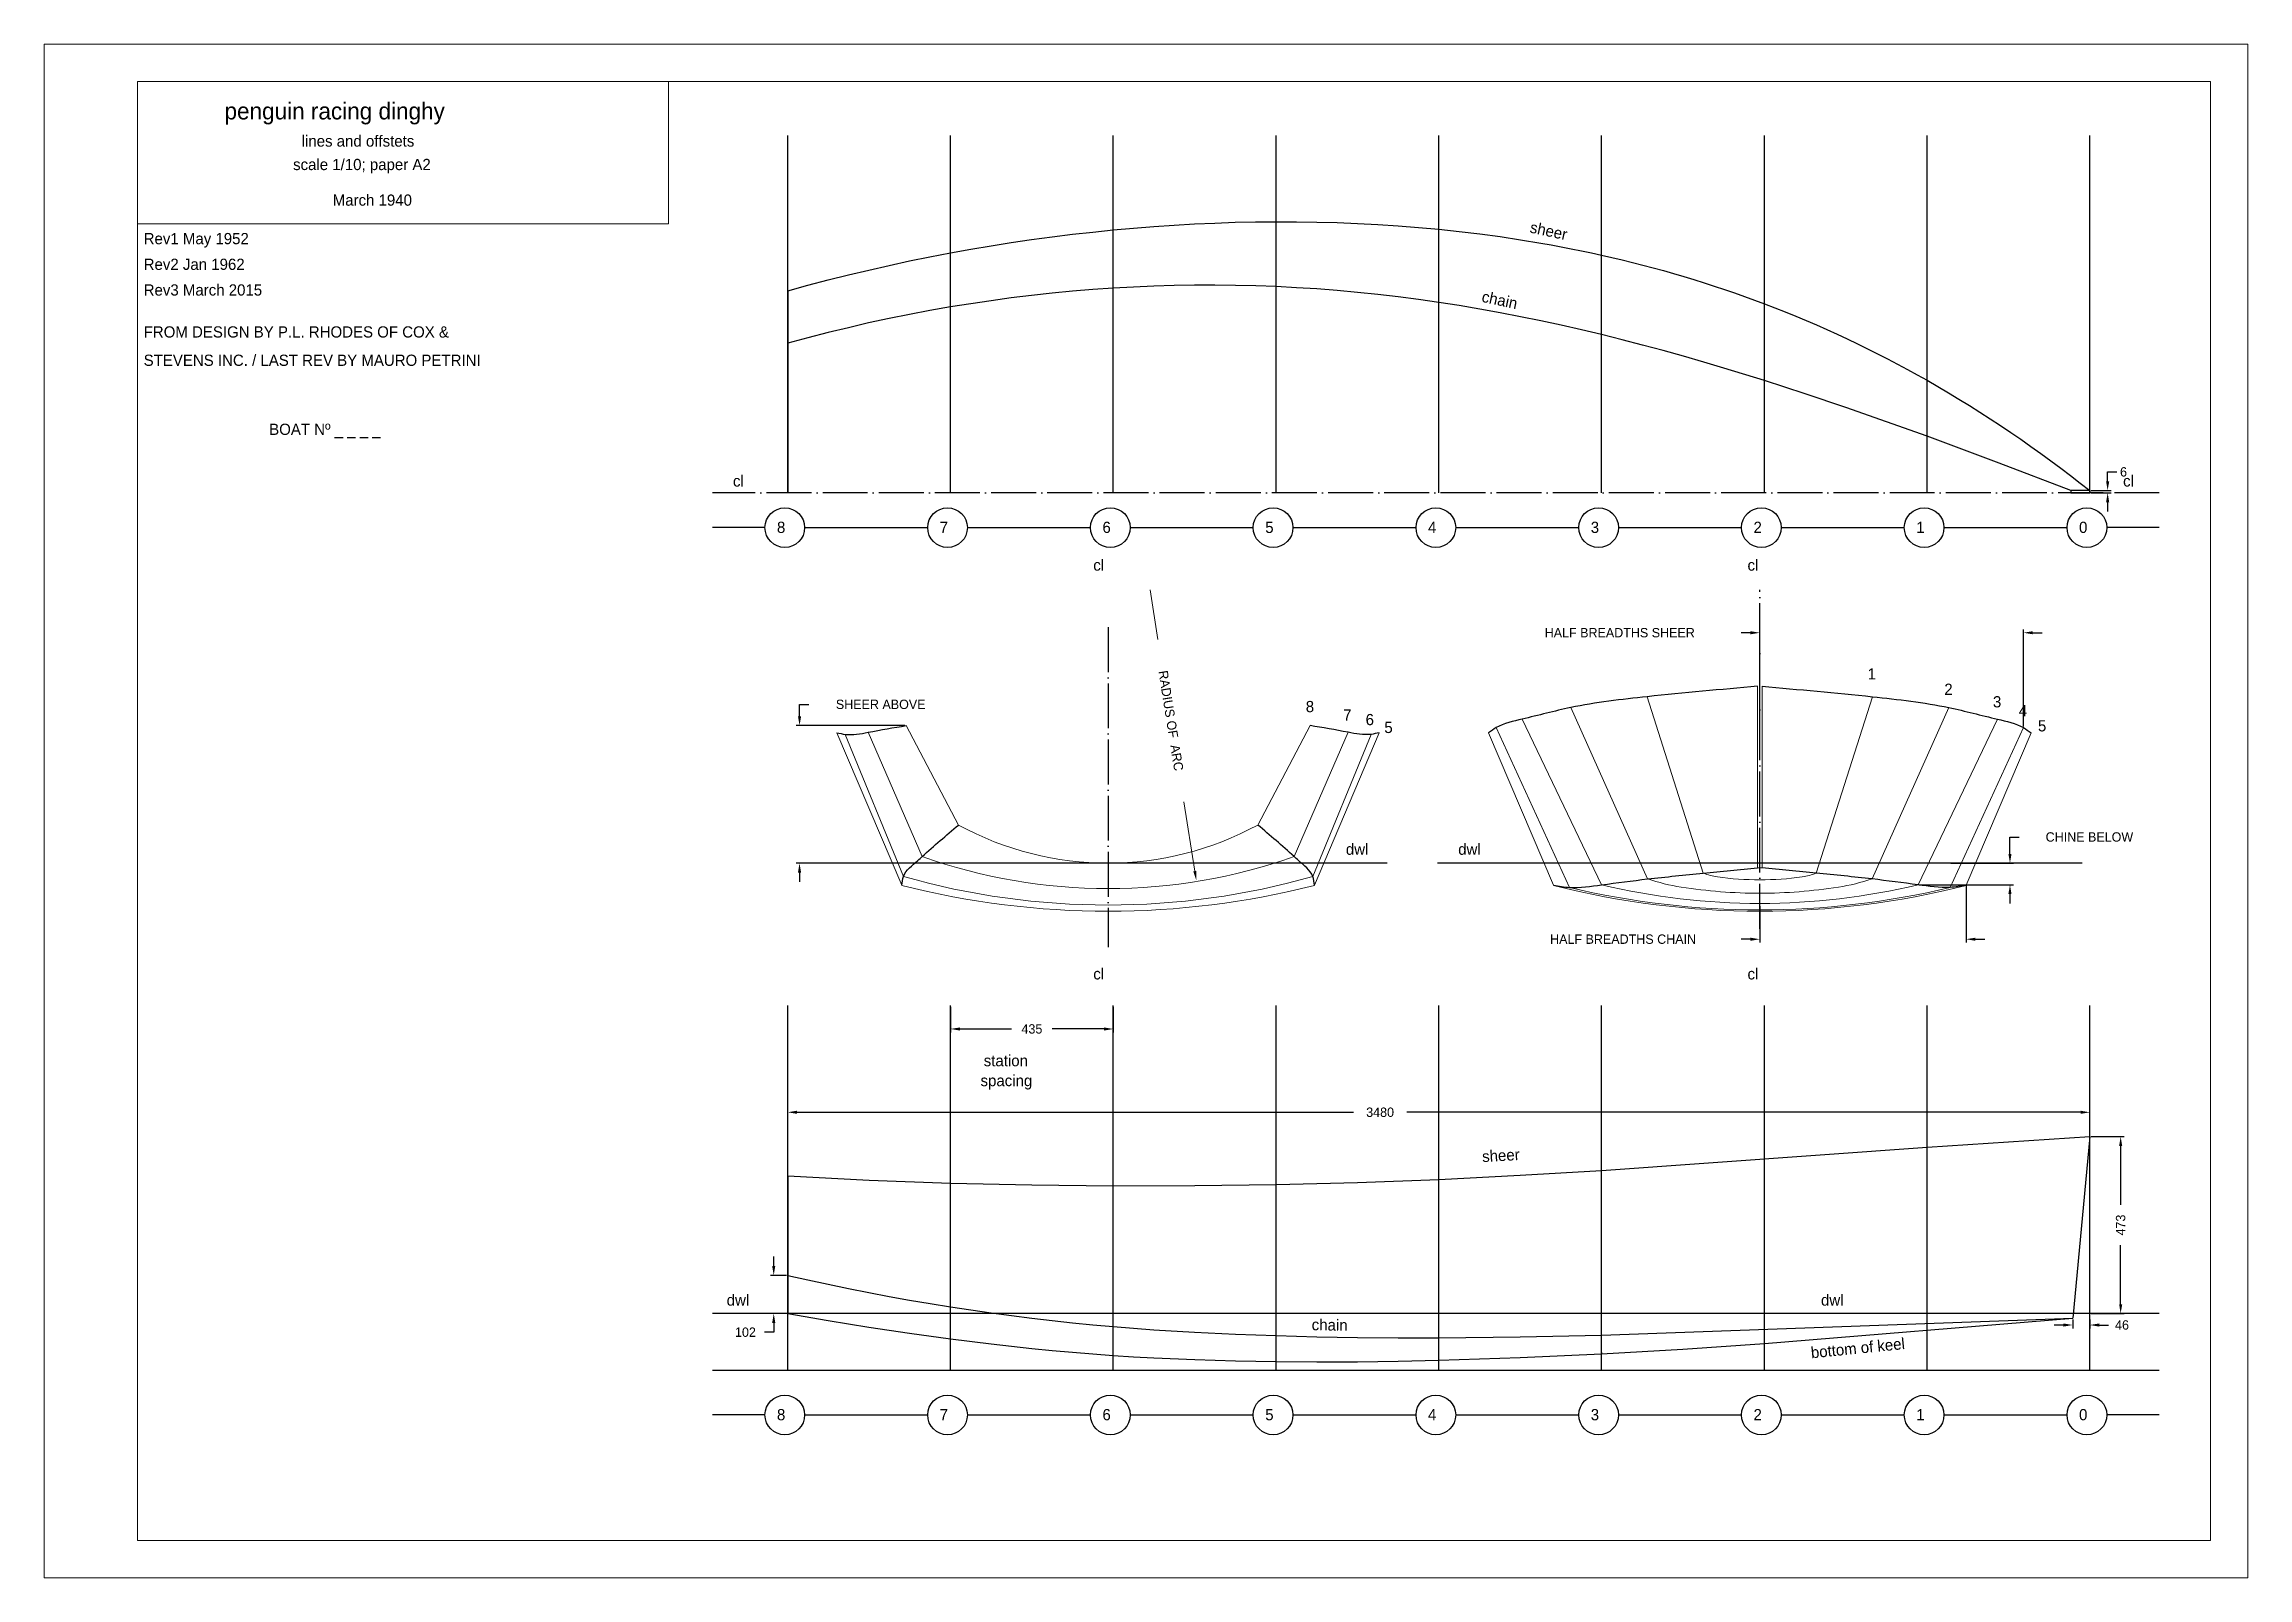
# Model space of a CAD drawing. Extents: x -5468 to 422, y -707 to 3393.
import ezdxf

# ---------------------------------------------------------------- set-up
doc = ezdxf.new("R2010")
doc.units = 0
doc.header["$MEASUREMENT"] = 0
doc.linetypes.add('ACAD_ISO04W100', pattern=[30, 24, -3, 0, -3])
for name, color, linetype in [('Grid', 8, 'Continuous'), ('HULL', 7, 'Continuous'), ('Text', 3, 'Continuous')]:
    doc.layers.add(name, color=color, linetype=linetype)
doc.styles.get("Standard").update_dxf_attribs({"font": 'bgothl.ttf', "height": 25})
doc.dimstyles.get("Standard").update_dxf_attribs({"dimscale": 50, "dimtxt": 0.18, "dimasz": 0.18, "dimexe": 0.18, "dimexo": 0.0625, "dimgap": 0.09, "dimtad": 0, "dimtoh": 1, "dimdec": 0, "dimzin": 0, "dimdsep": 46, "dimtxsty": 'Standard', "dimcen": 0.09, "dimadec": 0, "dimazin": 1, "dimtfac": 1, "dimtdec": 0, "dimtofl": 0, "dimtmove": 0, "dimatfit": 0, "dimfxl": 0, "dimtolj": 1, "dimtzin": 0, "dimarcsym": 0})

# ---------------------------------------------------------------- blocks, each defined once
blk = doc.blocks.new('*D0')
at = {"color": 0, "lineweight": -2}
for p, q in [((-70.8, -30.7), (-95.8, -30.7)), ((-45.8, -15.6), (-45.8, -39.7)), ((0, -15.6), (0, -39.7)), ((25, -30.7), (50, -30.7))]:
    blk.add_line(p, q, dxfattribs=at)
at = {"color": 0, "lineweight": 0}
for points in [[(-70.8, -26.6), (-70.8, -34.9), (-45.8, -30.7)], [(25, -26.6), (25, -34.9), (0, -30.7)]]:
    blk.add_solid(points, dxfattribs=at)
at = {"layer": 'Defpoints', "color": 0, "lineweight": 0}
for p in [(-45.8, -12.5), (0, -12.5), (0, -30.7)]:
    blk.add_point(p, dxfattribs=at)
at = {"color": 0, "lineweight": 0, "insert": (85.9, -30.7), "char_height": 25, "attachment_point": 5}
blk.add_mtext('\\A1;46', dxfattribs=at)
blk = doc.blocks.new('*D1')
at = {"color": 0, "lineweight": -2}
for p, q in [((3.1, 473), (91.3, 473)), ((82.3, 448), (82.3, 290.3)), ((82.3, 25), (82.3, 182.7)), ((3.1, 0), (91.3, 0))]:
    blk.add_line(p, q, dxfattribs=at)
at = {"color": 0, "lineweight": 0}
for points in [[(78.2, 448), (86.5, 448), (82.3, 473)], [(78.2, 25), (86.5, 25), (82.3, 0)]]:
    blk.add_solid(points, dxfattribs=at)
at = {"layer": 'Defpoints', "color": 0, "lineweight": 0}
for p in [(0, 473), (0, 0), (82.3, 0)]:
    blk.add_point(p, dxfattribs=at)
at = {"color": 0, "lineweight": 0, "insert": (82.3, 236.5), "char_height": 25, "attachment_point": 5, "rotation": 90}
blk.add_mtext('\\A1;473', dxfattribs=at)
blk = doc.blocks.new('*D2')
at = {"color": 0, "lineweight": -2}
for p, q in [((-3517.5, 127), (-3517.5, 152)), ((-3483.1, 102), (-3526.5, 102)), ((-3483.1, 0), (-3526.5, 0)), ((-3517.5, -50), (-3542.5, -50)), ((-3517.5, -25), (-3517.5, -50))]:
    blk.add_line(p, q, dxfattribs=at)
at = {"color": 0, "lineweight": 0}
for points in [[(-3521.7, 127), (-3513.3, 127), (-3517.5, 102)], [(-3521.7, -25), (-3513.3, -25), (-3517.5, 0)]]:
    blk.add_solid(points, dxfattribs=at)
at = {"layer": 'Defpoints', "color": 0, "lineweight": 0}
for p in [(-3480, 102), (-3517.5, 0), (-3480, 0)]:
    blk.add_point(p, dxfattribs=at)
at = {"color": 0, "lineweight": 0, "insert": (-3593.1, -50), "char_height": 25, "attachment_point": 5}
blk.add_mtext('\\A1;102', dxfattribs=at)
blk = doc.blocks.new('*D3')
at = {"color": 0, "lineweight": -2}
for p, q in [((-3480, 371.1), (-3480, 546.9)), ((-3455, 537.9), (-1968.4, 537.9)), ((-25, 537.9), (-1825.4, 537.9)), ((0, 511.1), (0, 546.9))]:
    blk.add_line(p, q, dxfattribs=at)
at = {"color": 0, "lineweight": 0}
for points in [[(-3455, 542.1), (-3455, 533.7), (-3480, 537.9)], [(-25, 542.1), (-25, 533.7), (0, 537.9)]]:
    blk.add_solid(points, dxfattribs=at)
at = {"layer": 'Defpoints', "color": 0, "lineweight": 0}
for p in [(0, 537.9), (0, 508), (-3480, 368)]:
    blk.add_point(p, dxfattribs=at)
at = {"color": 0, "lineweight": 0, "insert": (-1896.9, 537.9), "char_height": 25, "attachment_point": 5}
blk.add_mtext('\\A1;3480', dxfattribs=at)
blk = doc.blocks.new('*D4')
at = {"color": 0, "lineweight": -2}
for p, q in [((-3045, 820.2), (-3045, 751.6)), ((-2610, 820.2), (-2610, 751.6)), ((-3020, 760.6), (-2882, 760.6)), ((-2635, 760.6), (-2773, 760.6))]:
    blk.add_line(p, q, dxfattribs=at)
at = {"color": 0, "lineweight": 0}
for points in [[(-3020, 764.7), (-3020, 756.4), (-3045, 760.6)], [(-2635, 764.7), (-2635, 756.4), (-2610, 760.6)]]:
    blk.add_solid(points, dxfattribs=at)
at = {"layer": 'Defpoints', "color": 0, "lineweight": 0}
for p in [(-3045, 823.3), (-2610, 823.3), (-2610, 760.6)]:
    blk.add_point(p, dxfattribs=at)
at = {"color": 0, "lineweight": 0, "insert": (-2827.5, 760.6), "char_height": 25, "attachment_point": 5}
blk.add_mtext('\\A1;435', dxfattribs=at)
blk = doc.blocks.new('*D5')
at = {"color": 0, "lineweight": -2}
for p, q in [((47.5, 2224.6), (47.5, 2249.6)), ((47.5, 2249.6), (72.5, 2249.6)), ((3.1, 2193.7), (56.5, 2193.7)), ((3.2, 2199.6), (56.5, 2199.6)), ((47.5, 2168.7), (47.5, 2143.7))]:
    blk.add_line(p, q, dxfattribs=at)
at = {"color": 0, "lineweight": 0}
for points in [[(43.4, 2224.6), (51.7, 2224.6), (47.5, 2199.6)], [(43.4, 2168.7), (51.7, 2168.7), (47.5, 2193.7)]]:
    blk.add_solid(points, dxfattribs=at)
at = {"layer": 'Defpoints', "color": 0, "lineweight": 0}
for p in [(0, 2199.6), (0, 2193.7), (47.5, 2199.6)]:
    blk.add_point(p, dxfattribs=at)
at = {"color": 0, "lineweight": 0, "insert": (89.9, 2249.6), "char_height": 25, "attachment_point": 5}
blk.add_mtext('\\A1;6', dxfattribs=at)
blk = doc.blocks.new('*D6')
at = {"color": 0, "lineweight": -2}
for p, q in [((-882.1, 1591.9), (-882.1, 1828.7)), ((-177.5, 1569.4), (-177.5, 1828.7)), ((-907.1, 1819.7), (-932.1, 1819.7)), ((-152.5, 1819.7), (-127.5, 1819.7))]:
    blk.add_line(p, q, dxfattribs=at)
at = {"color": 0, "lineweight": 0}
for points in [[(-907.1, 1823.9), (-907.1, 1815.6), (-882.1, 1819.7)], [(-152.5, 1823.9), (-152.5, 1815.6), (-177.5, 1819.7)]]:
    blk.add_solid(points, dxfattribs=at)
at = {"layer": 'Defpoints', "color": 0, "lineweight": 0}
for p in [(-882.1, 1819.7), (-882.1, 1588.7), (-177.5, 1566.2)]:
    blk.add_point(p, dxfattribs=at)
at = {"color": 0, "lineweight": 0, "insert": (-1256.4, 1819.7), "char_height": 25, "attachment_point": 5}
blk.add_mtext('\\A1;HALF BREADTHS SHEER ', dxfattribs=at)
blk = doc.blocks.new('*D7')
at = {"color": 0, "lineweight": -2}
for p, q in [((-330.9, 1144.6), (-330.9, 991.5)), ((-882.1, 1088.7), (-882.1, 991.5)), ((-907.1, 1000.5), (-932.1, 1000.5)), ((-305.9, 1000.5), (-280.9, 1000.5))]:
    blk.add_line(p, q, dxfattribs=at)
at = {"color": 0, "lineweight": 0}
for points in [[(-907.1, 1004.6), (-907.1, 996.3), (-882.1, 1000.5)], [(-305.9, 1004.6), (-305.9, 996.3), (-330.9, 1000.5)]]:
    blk.add_solid(points, dxfattribs=at)
at = {"layer": 'Defpoints', "color": 0, "lineweight": 0}
for p in [(-330.9, 1147.7), (-882.1, 1091.8), (-882.1, 1000.5)]:
    blk.add_point(p, dxfattribs=at)
at = {"color": 0, "lineweight": 0, "insert": (-1247.5, 1000.5), "char_height": 25, "attachment_point": 5}
blk.add_mtext('\\A1;HALF BREADTHS CHAIN', dxfattribs=at)
blk = doc.blocks.new('*D8')
at = {"color": 0, "lineweight": -2}
for p, q in [((-213.5, 1228.7), (-213.5, 1273.7)), ((-213.5, 1273.7), (-188.5, 1273.7)), ((-371.5, 1203.7), (-204.5, 1203.7)), ((-456.6, 1146.3), (-204.5, 1146.3)), ((-213.5, 1121.3), (-213.5, 1096.3))]:
    blk.add_line(p, q, dxfattribs=at)
at = {"color": 0, "lineweight": 0}
for points in [[(-217.7, 1228.7), (-209.4, 1228.7), (-213.5, 1203.7)], [(-217.7, 1121.3), (-209.4, 1121.3), (-213.5, 1146.3)]]:
    blk.add_solid(points, dxfattribs=at)
at = {"layer": 'Defpoints', "color": 0, "lineweight": 0}
for p in [(-374.6, 1203.7), (-213.5, 1203.7), (-459.7, 1146.3)]:
    blk.add_point(p, dxfattribs=at)
at = {"color": 0, "lineweight": 0, "insert": (-1.2, 1273.7), "char_height": 25, "attachment_point": 5}
blk.add_mtext('\\A1;CHINE BELOW', dxfattribs=at)
blk = doc.blocks.new('*D9')
at = {"color": 0, "lineweight": -2}
for p, q in [((-3448.5, 1596.7), (-3448.5, 1628.2)), ((-3448.5, 1628.2), (-3423.5, 1628.2)), ((-3166.8, 1571.7), (-3457.5, 1571.7)), ((-3178.1, 1203.7), (-3457.5, 1203.7)), ((-3448.5, 1178.7), (-3448.5, 1153.7))]:
    blk.add_line(p, q, dxfattribs=at)
at = {"color": 0, "lineweight": 0}
for points in [[(-3452.7, 1596.7), (-3444.3, 1596.7), (-3448.5, 1571.7)], [(-3452.7, 1178.7), (-3444.3, 1178.7), (-3448.5, 1203.7)]]:
    blk.add_solid(points, dxfattribs=at)
at = {"layer": 'Defpoints', "color": 0, "lineweight": 0}
for p in [(-3448.5, 1571.7), (-3163.7, 1571.7), (-3175, 1203.7)]:
    blk.add_point(p, dxfattribs=at)
at = {"color": 0, "lineweight": 0, "insert": (-3231.6, 1628.2), "char_height": 25, "attachment_point": 5}
blk.add_mtext('\\A1;SHEER ABOVE', dxfattribs=at)

msp = doc.modelspace()

# ---------------------------------------------------------------- linework, layer by layer
at = {"lineweight": 0}
for p, q in [((-2511.8, 1934.5), (-2490.5, 1801.4)), ((-2391.9, 1182.3), (-2421.5, 1368))]:
    msp.add_line(p, q, dxfattribs=at)
at = {"color": 2, "lineweight": 0}
for p, q in [((-888.1, 1191.2), (-888.1, 1676.7)), ((-876.1, 1191.2), (-876.1, 1676.7)), ((-3326.6, 1548.1), (-3170.8, 1168.2)), ((-3023.8, 1305.7), (-3163.7, 1571.7)), ((-2223.8, 1305.7), (-2083.9, 1571.7)), ((-1921, 1548.1), (-2076.8, 1168.2)), ((-1391.1, 1139), (-1586.6, 1566.2)), ((-373.1, 1139), (-177.5, 1566.2)), ((-876.1, 1191.2), (-888.1, 1191.2))]:
    msp.add_line(p, q, dxfattribs=at)
at = {"color": 6, "lineweight": 0}
for p, q in [((-1033.1, 1177.2), (-1182.8, 1648.8)), ((-731.1, 1177.2), (-581.3, 1648.8)), ((-3175, 1144.6), (-3348.6, 1552.6)), ((-3265.2, 1553.7), (-3120.6, 1221.6)), ((-1982.4, 1553.7), (-2127, 1221.6)), ((-2072.6, 1144.6), (-1899, 1552.6)), ((-1433.2, 1144.6), (-1606.8, 1552.6)), ((-1517.5, 1588.7), (-1305, 1145.9)), ((-246.6, 1588.7), (-459.2, 1145.9)), ((-330.9, 1144.6), (-157.3, 1552.6))]:
    msp.add_line(p, q, dxfattribs=at)
at = {"lineweight": 0}
for centre in [(-1305, -104.9), (-1305, -105.9)]:
    msp.add_circle(centre, 0.571, dxfattribs=at)
at = {"color": 2, "lineweight": 0}
msp.add_arc((-2623.8, 2039.1), 835.3, 241.3889, 298.6111, dxfattribs=at)
at = {"color": 6, "lineweight": 0}
for centre, radius, start, end in [((-2623.8, 2619.7), 1483.7, 250.43815, 289.56185), ((-2623.8, 3300.1), 2224.9, 255.65682, 284.34318), ((-882.1, 3300.1), 2224.9, 255.65682, 284.34318), ((-882.1, 2915.6), 1819.5, 256.5603, 283.4397), ((-974.8, 1316.7), 151.1, 247.34366, 262.21831), ((-882.1, 1995.7), 836.4, 262.21831, 270), ((-882.1, 1995.7), 836.4, 270, 277.78169), ((-789.3, 1316.7), 151.1, 277.78169, 292.65634)]:
    msp.add_arc(centre, radius, start, end, dxfattribs=at)
at = {"color": 6}
msp.add_arc((-867.2, 416), 9.094947017729282e-13, 0, 180, dxfattribs=at)
at = {"lineweight": 0}
msp.add_solid([(-2387.8, 1182.9), (-2396, 1181.6), (-2388, 1157.6)], dxfattribs=at)
at = {"layer": 'Grid', "color": 6, "lineweight": 0}
for p, q in [((-5467.6, -706.7), (-5467.6, 3393.3)), ((-5467.6, 3393.3), (422.4, 3393.3)), ((422.4, 3393.3), (422.4, -706.7)), ((-5217.6, -606.7), (-5217.6, 3293.3)), ((-5217.6, 3293.3), (322.4, 3293.3)), ((-3798.8, 3293.3), (-3798.8, 2912.6)), ((322.4, 3293.3), (322.4, -606.7)), ((-3798.8, 2912.6), (-5217.6, 2912.6)), ((322.4, -606.7), (-5217.6, -606.7)), ((422.4, -706.7), (-5467.6, -706.7))]:
    msp.add_line(p, q, dxfattribs=at)
at = {"layer": 'Grid'}
for p, q in [((-3480, 2193.7), (-3480, 3149)), ((-3045, 2193.7), (-3045, 3149)), ((-2610, 2193.7), (-2610, 3149)), ((-2175, 2193.7), (-2175, 3149)), ((-1740, 2193.7), (-1740, 3149)), ((-1305, 2193.7), (-1305, 3149)), ((-870, 2193.7), (-870, 3149)), ((-435, 2193.7), (-435, 3149)), ((0, 2193.7), (0, 3149)), ((-3541, 2100.7), (-3681.5, 2100.7)), ((-3434.9, 2100.7), (-3106, 2100.7)), ((-2999.9, 2100.7), (-2671, 2100.7)), ((-2564.9, 2100.7), (-2236, 2100.7)), ((-2129.9, 2100.7), (-1801, 2100.7)), ((-1694.9, 2100.7), (-1366, 2100.7)), ((-1259.9, 2100.7), (-931, 2100.7)), ((-824.9, 2100.7), (-496, 2100.7)), ((-389.9, 2100.7), (-61, 2100.7)), ((185.6, 2100.7), (45.1, 2100.7)), ((-3480, -152.4), (-3480, 823.3)), ((-3045, -152.4), (-3045, 823.3)), ((-2610, -152.4), (-2610, 823.3)), ((-2175, -152.4), (-2175, 823.3)), ((-1740, -152.4), (-1740, 823.3)), ((-1305, -152.4), (-1305, 823.3)), ((-870, -152.4), (-870, 823.3)), ((-435, -152.4), (-435, 823.3)), ((0, -152.4), (0, 823.3)), ((185.6, -152.4), (-3681.5, -152.4)), ((-3541, -271.1), (-3681.5, -271.1)), ((-3434.9, -271.1), (-3106, -271.1)), ((-2999.9, -271.1), (-2671, -271.1)), ((-2564.9, -271.1), (-2236, -271.1)), ((-2129.9, -271.1), (-1801, -271.1)), ((-1694.9, -271.1), (-1366, -271.1)), ((-1259.9, -271.1), (-931, -271.1)), ((-824.9, -271.1), (-496, -271.1)), ((-389.9, -271.1), (-61, -271.1)), ((185.6, -271.1), (45.1, -271.1))]:
    msp.add_line(p, q, dxfattribs=at)
at = {"layer": 'Grid', "linetype": 'ACAD_ISO04W100', "ltscale": 5}
for p, q in [((185.6, 2193.7), (-3681.5, 2193.7)), ((-882.1, 1028.5), (-882.1, 1934.1)), ((-882.1, 1028.5), (-882.1, 1934.1)), ((-2623.8, 1834.5), (-2623.8, 979)), ((-2623.8, 1834.5), (-2623.8, 979))]:
    msp.add_line(p, q, dxfattribs=at)
at = {"layer": 'Grid', "color": 1}
for p, q in [((-1878.3, 1203.7), (-3369.3, 1203.7)), ((-20.3, 1203.7), (-1743.9, 1203.7)), ((185.6, 0), (-3681.5, 0))]:
    msp.add_line(p, q, dxfattribs=at)
at = {"layer": 'Grid'}
for centre in [(-3487.9, 2100.7), (-3052.9, 2100.7), (-2617.9, 2100.7), (-2182.9, 2100.7), (-1747.9, 2100.7), (-1312.9, 2100.7), (-877.9, 2100.7), (-442.9, 2100.7), (-7.9, 2100.7), (-3487.9, -271.1), (-3052.9, -271.1), (-2617.9, -271.1), (-2182.9, -271.1), (-1747.9, -271.1), (-1312.9, -271.1), (-877.9, -271.1), (-442.9, -271.1), (-7.9, -271.1)]:
    msp.add_circle(centre, 53, dxfattribs=at)
at = {"layer": 'HULL', "color": 6}
for p, q in [((-3480, 2733.7), (-3480, 2193.7)), ((-50.8, 2200.1), (-50.8, 2193.7)), ((0, 2199.6), (-50.8, 2200.1)), ((0, 473), (-45.8, -12.5)), ((-3480, 368), (-3480, 0))]:
    msp.add_line(p, q, dxfattribs=at)
at = {"layer": 'HULL'}
msp.add_line((-50.8, 2193.7), (0, 2193.7), dxfattribs=at)
at = {"layer": 'HULL', "color": 4}
for p, q in [((0, 2193.7), (0, 2199.7)), ((0, 2199.7), (0, 2193.7))]:
    msp.add_line(p, q, dxfattribs=at)
at = {"layer": 'HULL', "color": 2, "lineweight": 0}
for p, q in [((-1387.5, 1619.7), (-1182.2, 1161.5)), ((-376.6, 1619.7), (-582, 1161.5))]:
    msp.add_line(p, q, dxfattribs=at)
at = {"layer": 'HULL', "color": 6}
for points in [[(-3480, 2733.6), (-3426.2, 2748.5), (-3372.2, 2762.7), (-3318, 2776.3), (-3263.7, 2789.3), (-3209.2, 2801.7), (-3154.6, 2813.5), (-3099.9, 2824.6), (-3045, 2835.1), (-2990.9, 2844.9), (-2936.8, 2854.1), (-2882.5, 2862.6), (-2828.2, 2870.6), (-2773.7, 2878), (-2719.2, 2884.7), (-2664.6, 2890.9), (-2610, 2896.5), (-2555.7, 2901.4), (-2501.5, 2905.7), (-2447.1, 2909.4), (-2392.7, 2912.5), (-2338.3, 2914.9), (-2283.9, 2916.8), (-2229.5, 2917.9), (-2175, 2918.5), (-2120.5, 2918.3), (-2066.1, 2917.5), (-2011.6, 2916.1), (-1957.2, 2913.9), (-1902.8, 2911.1), (-1848.5, 2907.5), (-1794.2, 2903.3), (-1740, 2898.3), (-1685.2, 2892.5), (-1630.6, 2885.9), (-1576, 2878.6), (-1521.6, 2870.4), (-1467.2, 2861.4), (-1440.1, 2856.6), (-1413, 2851.5), (-1386, 2846.3), (-1358.9, 2840.8), (-1332, 2835.1), (-1305, 2829.2), (-1277.3, 2822.9), (-1249.7, 2816.3), (-1222.2, 2809.5), (-1194.6, 2802.5), (-1167.2, 2795.2), (-1139.8, 2787.6), (-1112.4, 2779.9), (-1085.2, 2771.9), (-1058, 2763.6), (-1030.9, 2755.1), (-1003.8, 2746.4), (-976.9, 2737.4), (-950, 2728.2), (-923.2, 2718.8), (-896.6, 2709.1), (-870, 2699.2), (-841.9, 2688.4), (-813.9, 2677.3), (-786, 2665.9), (-758.2, 2654.3), (-730.6, 2642.4), (-703.1, 2630.3), (-675.7, 2617.8), (-648.4, 2605.2), (-621.3, 2592.2), (-594.3, 2579), (-567.4, 2565.6), (-540.7, 2551.8), (-514.1, 2537.9), (-487.6, 2523.7), (-461.2, 2509.2), (-435, 2494.5), (-406.5, 2478.1), (-378.1, 2461.4), (-349.9, 2444.4), (-321.9, 2427.2), (-294, 2409.7), (-266.4, 2391.9), (-238.9, 2373.8), (-211.5, 2355.4), (-184.4, 2336.8), (-157.5, 2318), (-130.7, 2298.8), (-104.2, 2279.5), (-77.8, 2259.9), (-51.7, 2240), (-25.7, 2219.9), (0, 2199.6)], [(-3480, 368), (-3262.6, 356.8), (-3045, 348.8), (-2827.5, 343.7), (-2610, 341.5), (-2392.5, 341.9), (-2175, 345), (-1957.5, 350.6), (-1740, 358.7), (-1522.4, 369.4), (-1305, 382.5), (-435, 445.1), (0, 473)], [(-3480, 0), (-3371.9, -18.5), (-3263.4, -36.1), (-3154.4, -52.6), (-3045, -67.8), (-2936.5, -81.3), (-2827.8, -93.2), (-2773.4, -98.6), (-2718.9, -103.5), (-2664.5, -107.9), (-2610, -111.9), (-2555.6, -115.4), (-2501.3, -118.5), (-2392.5, -123.3), (-2283.8, -126.6), (-2175, -128.5), (-2066.3, -129.2), (-1957.5, -128.8), (-1848.7, -127.4), (-1740, -125), (-1522.5, -117.8), (-1305, -107.6), (-1087.4, -95), (-870, -80.2), (-45.8, -12.5)]]:
    msp.add_lwpolyline(points, dxfattribs=at)
at = {"layer": 'HULL', "color": 4}
for points in [[(-50.8, 2200.1), (-242.7, 2273.2), (-435, 2344.8), (-543.4, 2383.8), (-652, 2421.8), (-760.8, 2458.5), (-870, 2493.9), (-977.9, 2527.2), (-1032.1, 2543.3), (-1086.4, 2558.9), (-1140.8, 2574.1), (-1195.4, 2588.8), (-1250.1, 2603), (-1305, 2616.7), (-1358.9, 2629.5), (-1412.9, 2641.8), (-1467.1, 2653.5), (-1521.4, 2664.6), (-1575.9, 2675.1), (-1630.5, 2685), (-1685.2, 2694.2), (-1740, 2702.7), (-1794.1, 2710.5), (-1848.3, 2717.5), (-1902.6, 2723.8), (-1957, 2729.5), (-2011.4, 2734.4), (-2065.9, 2738.6), (-2120.4, 2742.1), (-2175, 2744.9), (-2229.4, 2746.9), (-2283.8, 2748.2), (-2338.2, 2748.7), (-2392.6, 2748.6), (-2447, 2747.7), (-2501.3, 2746.1), (-2555.7, 2743.7), (-2610, 2740.7), (-2664.6, 2736.9), (-2719.2, 2732.4), (-2773.7, 2727.2), (-2828.2, 2721.3), (-2882.5, 2714.6), (-2936.8, 2707.3), (-2990.9, 2699.2), (-3045, 2690.5), (-3099.9, 2680.9), (-3154.6, 2670.5), (-3209.3, 2659.4), (-3263.8, 2647.7), (-3318.1, 2635.2), (-3372.2, 2622.1), (-3426.2, 2608.2), (-3480, 2593.7)], [(-3480, 102), (-3426, 89.9), (-3371.8, 78.2), (-3317.6, 67), (-3263.3, 56.2), (-3208.8, 45.9), (-3154.3, 36.1), (-3099.7, 26.7), (-3045, 17.9), (-2990.8, 9.6), (-2936.6, 1.8), (-2882.3, -5.5), (-2828, -12.4), (-2773.5, -18.7), (-2719.1, -24.6), (-2664.6, -30), (-2610, -34.9), (-2555.7, -39.3), (-2501.4, -43.3), (-2392.7, -50), (-2283.8, -55.2), (-2175, -59.1), (-2066.2, -62), (-1957.5, -63.8), (-1848.8, -64.7), (-1740, -64.7), (-1522.5, -62.5), (-1305, -57.8), (-45.8, -12.5)]]:
    msp.add_lwpolyline(points, dxfattribs=at)
at = {"layer": 'HULL', "color": 2, "lineweight": 0}
for centre, radius, start, end in [((-2623.8, 3089), 1997.2, 254.1042, 285.8958), ((-882.1, 3256.5), 2177.8, 256.48372, 283.51628), ((-1004.7, 1699.6), 566.5, 251.74459, 261.12156), ((-882.2, 2483.4), 1359.9, 261.12156, 270.00785), ((-881.9, 2483.4), 1359.9, 269.99215, 278.87844), ((-759.4, 1699.6), 566.5, 278.87844, 288.25541)]:
    msp.add_arc(centre, radius, start, end, dxfattribs=at)
at = {"layer": 'HULL', "color": 4}
for points in [[(-888.1, 1676.7), (-1182.8, 1648.8), (-1387.5, 1619.7), (-1517.5, 1588.7), (-1586.6, 1566.2), (-1606.8, 1552.6)], [(-876.1, 1676.7), (-581.3, 1648.8), (-376.6, 1619.7), (-246.6, 1588.7), (-177.5, 1566.2), (-157.3, 1552.6)], [(-3348.6, 1552.6), (-3326.6, 1548.1), (-3265.2, 1553.7), (-3163.7, 1571.7)], [(-1899, 1552.6), (-1921, 1548.1), (-1982.4, 1553.7), (-2083.9, 1571.7)], [(-3175, 1144.6), (-3170.8, 1168.2), (-3132.6, 1210.7), (-3120.6, 1221.6), (-3023.8, 1305.7)], [(-2072.6, 1144.6), (-2076.8, 1168.2), (-2115, 1210.7), (-2127, 1221.6), (-2223.8, 1305.7)], [(-1433.2, 1144.6), (-1391.1, 1139), (-1305, 1145.9), (-1182.2, 1161.5), (-1033.1, 1177.2), (-888.1, 1191.2)], [(-330.9, 1144.6), (-373.1, 1139), (-459.2, 1145.9), (-582, 1161.5), (-731.1, 1177.2), (-876.1, 1191.2)]]:
    msp.add_spline(points, degree=3, dxfattribs=at)

# ---------------------------------------------------------------- texts
at = {"lineweight": 0, "insert": (-2456, 1584.7), "char_height": 25, "attachment_point": 5, "rotation": 279.05116}
msp.add_mtext('\\A1;RADIUS OF  ARC ', dxfattribs=at)
at = {"layer": 'Text'}
for s, height, p in [('penguin racing dinghy', 45, (-4985.3, 3191.8)), ('lines and offstets', 30, (-4779.1, 3119.1)), ('scale 1/10; paper A2', 30, (-4802.1, 3056.4)), ('March 1940', 30, (-4696.2, 2961.2)), ('Rev1 May 1952 ', 30, (-5201.4, 2858.3)), ('Rev2 Jan 1962 ', 30, (-5201.4, 2789.6)), ('Rev3 March 2015 ', 30, (-5201.4, 2721)), ('FROM DESIGN BY P.L. RHODES OF COX &', 30, (-5201.4, 2608.8)), ('STEVENS INC. / LAST REV BY MAURO PETRINI ', 30, (-5201.4, 2533.1)), ('BOAT Nº _ _ _ _', 30, (-4866, 2348.5)), ('cl', 30, (-3626.4, 2210.4)), ('cl', 30, (88.8, 2210.4)), ('8', 30, (-3508.9, 2086.5)), ('7', 30, (-3073.9, 2086.5)), ('6', 30, (-2638.9, 2086.5)), ('5', 30, (-2203.9, 2086.5)), ('4', 30, (-1768.9, 2086.5)), ('3', 30, (-1333.9, 2086.5)), ('2', 30, (-898.9, 2086.5)), ('1', 30, (-463.9, 2086.5)), ('0', 30, (-28.9, 2086.5)), ('cl', 30, (-2663.4, 1985.6)), ('cl', 30, (-915, 1985.6)), ('dwl', 30, (-1988.4, 1226.1)), ('dwl', 30, (-1688.2, 1226.1)), ('cl', 30, (-2663.4, 892.9)), ('cl', 30, (-915, 892.9)), ('station ', 30, (-2956.3, 661)), ('spacing', 30, (-2964.8, 607.7)), ('dwl', 30, (-3643.2, 21)), ('dwl', 30, (-718.5, 21)), ('8', 30, (-3508.9, -285.3)), ('7', 30, (-3073.9, -285.3)), ('6', 30, (-2638.9, -285.3)), ('5', 30, (-2203.9, -285.3)), ('4', 30, (-1768.9, -285.3)), ('3', 30, (-1333.9, -285.3)), ('2', 30, (-898.9, -285.3)), ('1', 30, (-463.9, -285.3)), ('0', 30, (-28.9, -285.3))]:
    msp.add_text(s, height=height, dxfattribs=at).set_placement(p)
for s, rotation, p in [('sheer', 347.97649, (-1498.5, 2889.8)), ('chain', 347.97649, (-1627.2, 2704.6)), ('sheer', 3.27694, (-1623.4, 404.7)), ('chain', 358.93529, (-2079.9, -44.5)), ('bottom of keel', 5.6788, (-744.1, -119.7))]:
    msp.add_text(s, height=30, rotation=rotation, dxfattribs=at).set_placement(p)
at = {"layer": 'Text', "char_height": 30, "width": 37.472, "attachment_point": 1}
for s, insert in [('1', (-593.7, 1724.9)), ('2', (-389, 1683.7)), ('3', (-259, 1650.2)), ('8', (-2095.6, 1637.4)), ('7', (-1995.6, 1615)), ('6', (-1935.6, 1602.6)), ('4', (-189.9, 1626.5)), ('5', (-1885.6, 1581.7)), ('5', (-138.8, 1586))]:
    msp.add_mtext(s, dxfattribs=dict(at, insert=insert))

# ---------------------------------------------------------------- dimensions: what is measured, and where the dimension line sits
at = {"lineweight": 0}
for base, p1, p2, picture, middle in [((47.5, 2199.6), (0, 2193.7), (0, 2199.6), '*D5', (89.9, 2249.6)), ((82.3, 0), (0, 473), (0, 0), '*D1', (82.3, 236.5)), ((-3517.5, 0), (-3480, 102), (-3480, 0), '*D2', (-3593.1, -50))]:
    dim = msp.add_linear_dim(base=base, p1=p1, p2=p2, angle=90, dimstyle='Standard', override={"dimasz": 0.5}, dxfattribs=at)
    dim.commit()
    dim.dimension.update_dxf_attribs({"geometry": picture, "text_midpoint": middle})
for base, p1, p2, text, picture, middle in [((-882.1, 1819.7), (-177.5, 1566.2), (-882.1, 1588.7), 'HALF BREADTHS SHEER ', '*D6', (-1256.4, 1819.7)), ((-882.1, 1000.5), (-330.9, 1147.7), (-882.1, 1091.8), 'HALF BREADTHS CHAIN', '*D7', (-1247.5, 1000.5))]:
    dim = msp.add_linear_dim(base=base, p1=p1, p2=p2, text=text, dimstyle='Standard', override={"dimasz": 0.5}, dxfattribs=at)
    dim.commit()
    dim.dimension.update_dxf_attribs({"geometry": picture, "text_midpoint": middle})
for base, p1, p2, text, picture, middle in [((-3448.5, 1571.7), (-3175, 1203.7), (-3163.7, 1571.7), 'SHEER ABOVE', '*D9', (-3231.6, 1628.2)), ((-213.5, 1203.7), (-459.7, 1146.3), (-374.6, 1203.7), 'CHINE BELOW', '*D8', (-1.2, 1273.7))]:
    dim = msp.add_linear_dim(base=base, p1=p1, p2=p2, angle=90, text=text, dimstyle='Standard', override={"dimasz": 0.5}, dxfattribs=at)
    dim.commit()
    dim.dimension.update_dxf_attribs({"geometry": picture, "text_midpoint": middle, "dimtype": 160})
for base, p1, p2, picture, middle in [((-2610, 760.6), (-3045, 823.3), (-2610, 823.3), '*D4', (-2827.5, 760.6)), ((0, -30.7), (-45.8, -12.5), (0, -12.5), '*D0', (85.9, -30.7))]:
    dim = msp.add_linear_dim(base=base, p1=p1, p2=p2, dimstyle='Standard', override={"dimasz": 0.5}, dxfattribs=at)
    dim.commit()
    dim.dimension.update_dxf_attribs({"geometry": picture, "text_midpoint": middle})
dim = msp.add_linear_dim(base=(0, 537.9), p1=(-3480, 368), p2=(0, 508), dimstyle='Standard', override={"dimasz": 0.5}, dxfattribs=at)
dim.commit()
dim.dimension.update_dxf_attribs({"geometry": '*D3', "text_midpoint": (-1896.9, 537.9), "dimtype": 160})

doc.saveas('drawing.dxf')
